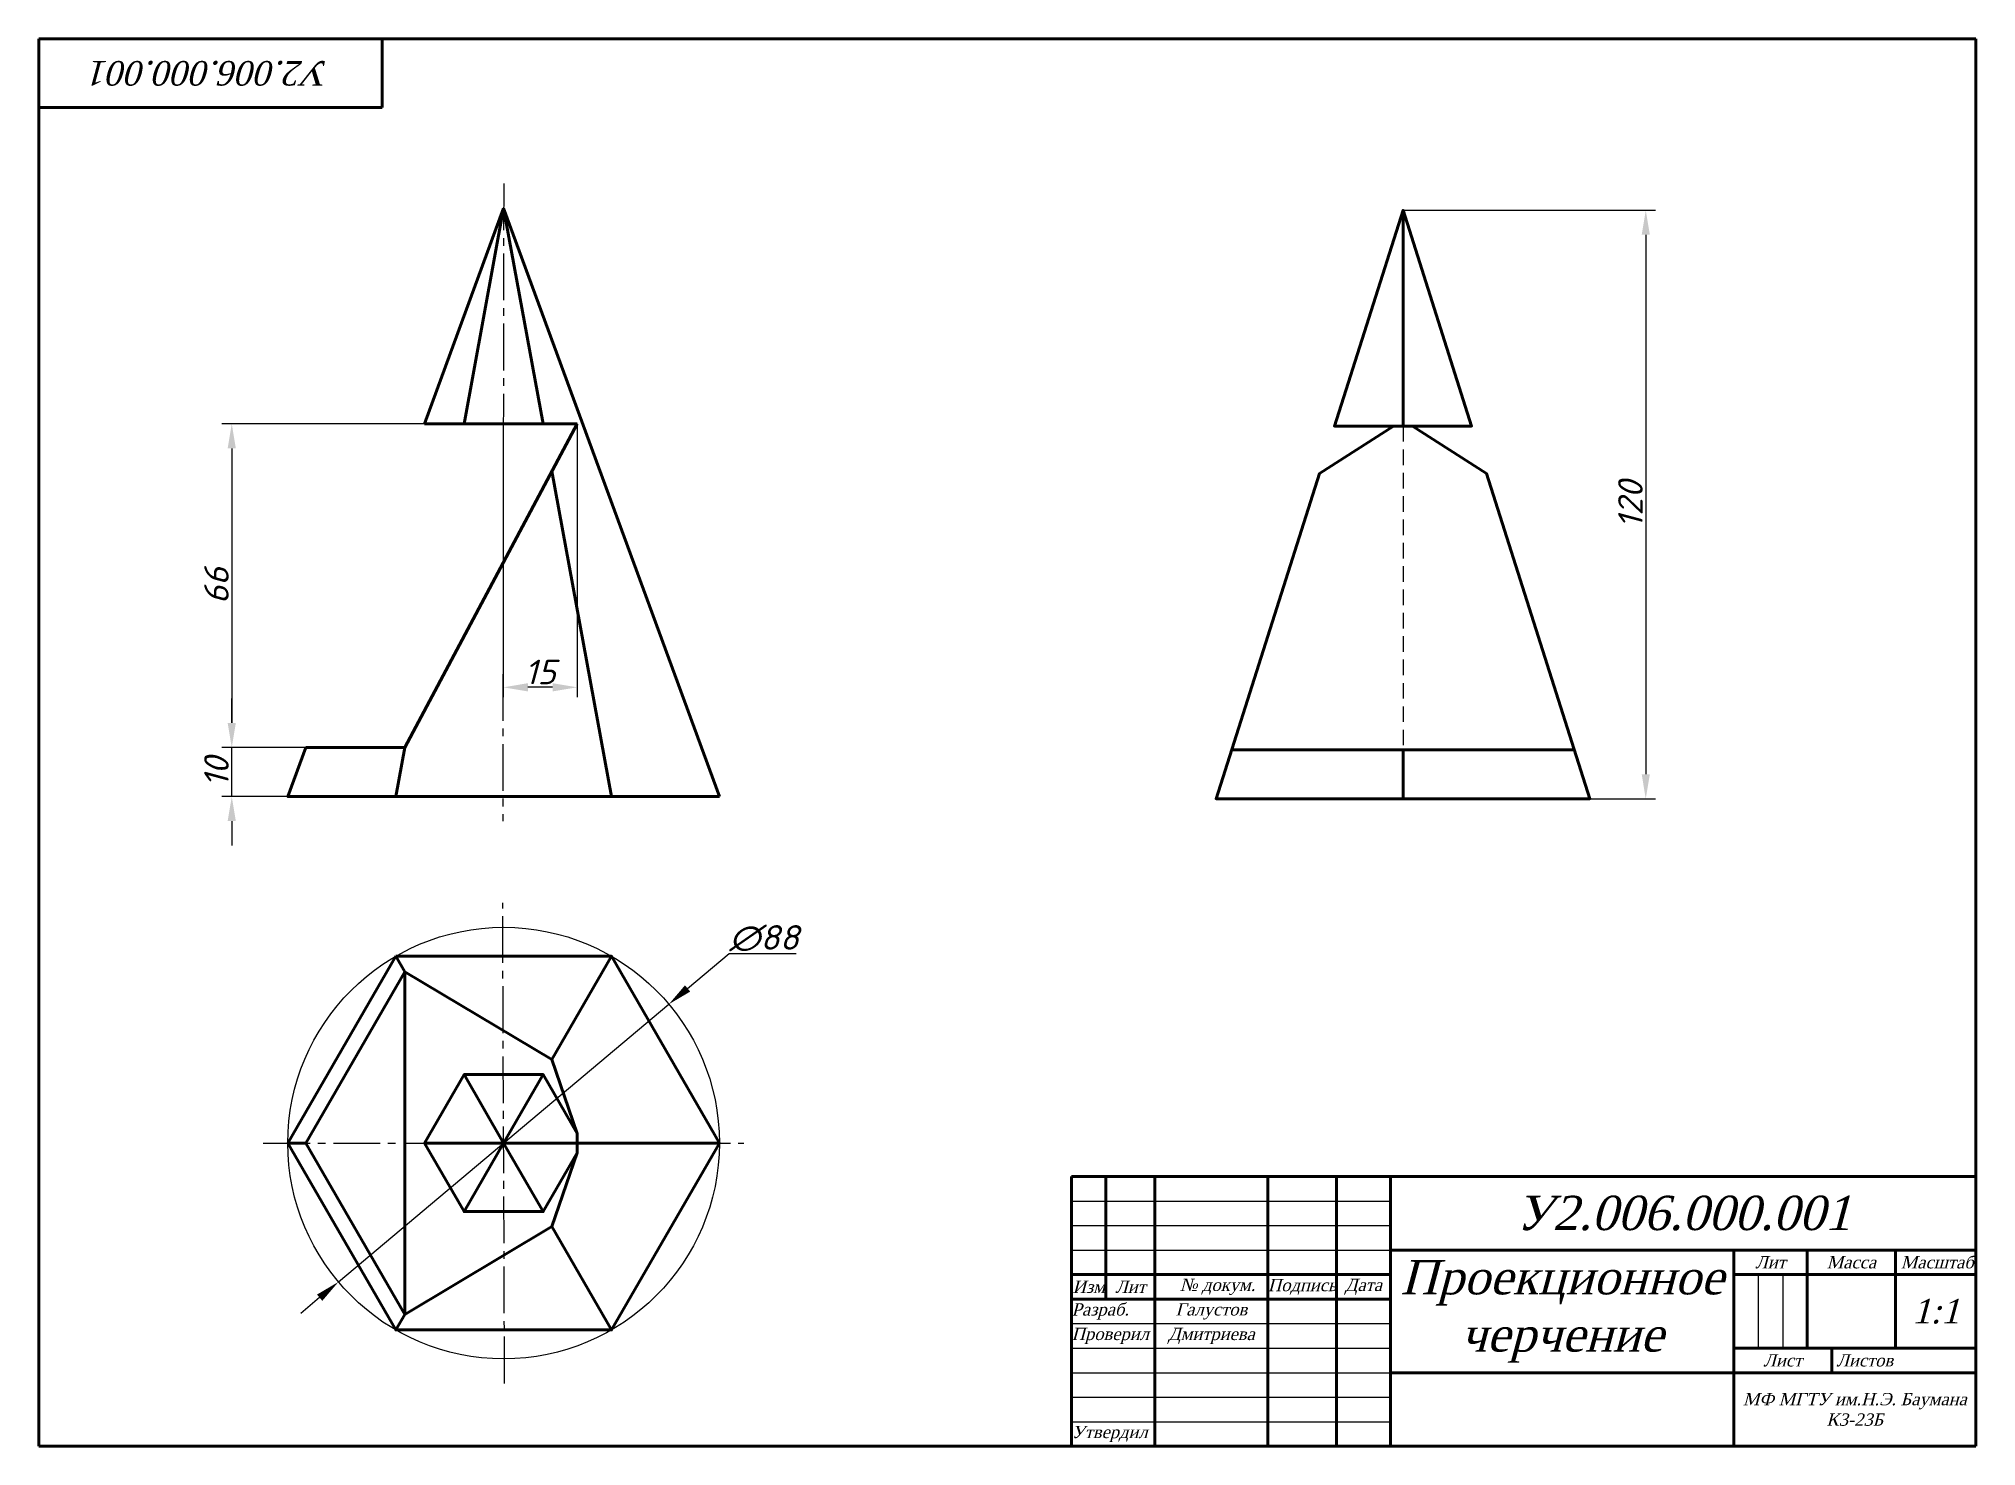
# Paper-space layout 'Лист1' of a CAD drawing. Header units: millimetres. Extents: x 20 to 415, y 5 to 292.
import ezdxf

# ---------------------------------------------------------------- set-up
doc = ezdxf.new("R2010")
doc.units = ezdxf.units.MM
doc.linetypes.add('CENTER2', pattern=[28.575, 19.05, -3.175, 3.175, -3.175])
doc.linetypes.add('штриховая2', pattern=[9.525, 6.35, -3.175])
for name, color, linetype, lineweight in [('Осевая', 30, 'CENTER2', 25), ('Основная сплошная', 170, 'Continuous', 60), ('Размеры', 12, 'Continuous', 25), ('Тонкая', 238, 'Continuous', 25), ('Штриховая', 24, 'штриховая2', 25)]:
    doc.layers.add(name, color=color, linetype=linetype, lineweight=lineweight)
doc.styles.add('Надписи', font='times.ttf', dxfattribs={"oblique": 15})
doc.styles.add('Размеры', font='romans.shx', dxfattribs={"oblique": 15, "height": 5})
doc.dimstyles.new('ISO-25', dxfattribs={"dimtxt": 5, "dimasz": 5, "dimexe": 2, "dimexo": 0, "dimtad": 1, "dimtoh": 1, "dimdec": 0, "dimdsep": 46, "dimtxsty": 'Размеры', "dimcen": 2.5, "dimadec": 0, "dimazin": 0, "dimtfac": 1, "dimtdec": 0, "dimtmove": 0, "dimatfit": 0, "dimfxl": 1, "dimarcsym": 0})

# ---------------------------------------------------------------- blocks, each defined once
blk = doc.blocks.new('*D14')
at = {"layer": 'Defpoints', "color": 0, "ltscale": 0.5, "transparency": 16777216}
for p in [(59.36, 147.48), (74.46, 147.48), (70.79, 137.48)]:
    blk.add_point(p, dxfattribs=at)
at = {"layer": 'Размеры', "color": 0, "lineweight": -2, "ltscale": 0.5, "transparency": 16777216}
for p, q in [((59.36, 152.48), (59.36, 157.48)), ((74.46, 147.48), (57.36, 147.48)), ((59.36, 137.48), (59.36, 147.48)), ((70.79, 137.48), (57.36, 137.48)), ((59.36, 132.48), (59.36, 127.48))]:
    blk.add_line(p, q, dxfattribs=at)
at = {"layer": 'Размеры', "color": 0, "ltscale": 0.5, "transparency": 16777216}
for points in [[(58.52, 152.48), (60.19, 152.48), (59.36, 147.48)], [(58.52, 132.48), (60.19, 132.48), (59.36, 137.48)]]:
    blk.add_solid(points, dxfattribs=at)
at = {"layer": 'Размеры', "color": 0, "ltscale": 0.5, "transparency": 16777216, "insert": (56.23, 142.48), "char_height": 5, "attachment_point": 5, "rotation": 90, "style": 'Размеры'}
blk.add_mtext('10', dxfattribs=at)
blk = doc.blocks.new('*D15')
at = {"layer": 'Defpoints', "color": 0, "ltscale": 0.5, "transparency": 16777216}
for p in [(98.66, 213.48), (59.36, 147.48), (74.46, 147.48)]:
    blk.add_point(p, dxfattribs=at)
at = {"layer": 'Размеры', "color": 0, "lineweight": -2, "ltscale": 0.5, "transparency": 16777216}
for p, q in [((98.66, 213.48), (57.36, 213.48)), ((59.36, 208.48), (59.36, 152.48)), ((74.46, 147.48), (57.36, 147.48))]:
    blk.add_line(p, q, dxfattribs=at)
at = {"layer": 'Размеры', "color": 0, "ltscale": 0.5, "transparency": 16777216}
for points in [[(58.52, 208.48), (60.19, 208.48), (59.36, 213.48)], [(58.52, 152.48), (60.19, 152.48), (59.36, 147.48)]]:
    blk.add_solid(points, dxfattribs=at)
at = {"layer": 'Размеры', "color": 0, "ltscale": 0.5, "transparency": 16777216, "insert": (56.23, 180.48), "char_height": 5, "attachment_point": 5, "rotation": 90, "style": 'Размеры'}
blk.add_mtext('66', dxfattribs=at)
blk = doc.blocks.new('*D16')
at = {"layer": 'Defpoints', "color": 0, "ltscale": 0.5, "transparency": 16777216}
for p in [(114.73, 213.48), (129.79, 213.48), (114.73, 159.75)]:
    blk.add_point(p, dxfattribs=at)
at = {"layer": 'Размеры', "color": 0, "lineweight": -2, "ltscale": 0.5, "transparency": 16777216}
for p, q in [((114.73, 213.48), (114.73, 157.75)), ((129.79, 213.48), (129.79, 157.75)), ((124.79, 159.75), (119.73, 159.75))]:
    blk.add_line(p, q, dxfattribs=at)
at = {"layer": 'Размеры', "color": 0, "ltscale": 0.5, "transparency": 16777216}
for points in [[(119.73, 160.59), (119.73, 158.92), (114.73, 159.75)], [(124.79, 160.59), (124.79, 158.92), (129.79, 159.75)]]:
    blk.add_solid(points, dxfattribs=at)
at = {"layer": 'Размеры', "color": 0, "ltscale": 0.5, "transparency": 16777216, "insert": (122.26, 162.88), "char_height": 5, "attachment_point": 5, "style": 'Размеры'}
blk.add_mtext('15', dxfattribs=at)
blk = doc.blocks.new('*D17')
at = {"layer": 'Defpoints', "color": 0, "ltscale": 0.5, "transparency": 16777216}
for p in [(148.48, 95.13), (81.11, 38.51)]:
    blk.add_point(p, dxfattribs=at)
at = {"layer": 'Размеры', "color": 0, "lineweight": -2, "ltscale": 0.5, "transparency": 16777216}
for p, q in [((152.3, 98.35), (160.77, 105.46)), ((160.77, 105.46), (174.45, 105.46)), ((81.11, 38.51), (148.48, 95.13)), ((77.28, 35.3), (73.45, 32.08))]:
    blk.add_line(p, q, dxfattribs=at)
at = {"layer": 'Размеры', "color": 0, "ltscale": 0.5, "transparency": 16777216}
for points in [[(151.77, 98.99), (152.84, 97.71), (148.48, 95.13)], [(76.74, 35.93), (77.82, 34.66), (81.11, 38.51)]]:
    blk.add_solid(points, dxfattribs=at)
at = {"layer": 'Размеры', "color": 0, "ltscale": 0.5, "transparency": 16777216, "insert": (167.92, 108.59), "char_height": 5, "attachment_point": 5, "style": 'Размеры'}
blk.add_mtext('∅88', dxfattribs=at)
blk = doc.blocks.new('*D18')
at = {"layer": 'Defpoints', "color": 0, "ltscale": 0.5, "transparency": 16777216}
for p in [(298.18, 257.02), (336.28, 137.02), (347.68, 137.02)]:
    blk.add_point(p, dxfattribs=at)
at = {"layer": 'Размеры', "color": 0, "lineweight": -2, "ltscale": 0.5, "transparency": 16777216}
for p, q in [((298.18, 257.02), (349.68, 257.02)), ((347.68, 252.02), (347.68, 142.02)), ((336.28, 137.02), (349.68, 137.02))]:
    blk.add_line(p, q, dxfattribs=at)
at = {"layer": 'Размеры', "color": 0, "ltscale": 0.5, "transparency": 16777216}
for points in [[(346.85, 252.02), (348.51, 252.02), (347.68, 257.02)], [(346.85, 142.02), (348.51, 142.02), (347.68, 137.02)]]:
    blk.add_solid(points, dxfattribs=at)
at = {"layer": 'Размеры', "color": 0, "ltscale": 0.5, "transparency": 16777216, "insert": (344.55, 197.02), "char_height": 5, "attachment_point": 5, "rotation": 90, "style": 'Размеры'}
blk.add_mtext('120', dxfattribs=at)

psp = doc.layouts.new('Лист1')

# ---------------------------------------------------------------- linework, layer by layer
at = {"layer": 'Осевая', "ltscale": 0.5}
for p, q in [((114.8, 262.48), (114.62, 132.48)), ((114.98, 17.82), (114.6, 115.82)), ((65.79, 66.82), (163.79, 66.82))]:
    psp.add_line(p, q, dxfattribs=at)
at = {"layer": 'Основная сплошная'}
for p, q in [((20, 292), (20, 5)), ((20, 292), (415, 292)), ((90, 278), (90, 292)), ((415, 292), (415, 5)), ((20, 278), (90, 278)), ((230.61, 60), (230.61, 5)), ((230.61, 60), (415, 60)), ((237.61, 60), (237.61, 35)), ((247.61, 60), (247.61, 5)), ((270.61, 60), (270.61, 5)), ((284.61, 60), (284.61, 5)), ((295.61, 60), (295.61, 5)), ((295.61, 45), (415, 45)), ((365.61, 5), (365.61, 45)), ((380.61, 45), (380.61, 25.08)), ((398.61, 45), (398.61, 25)), ((230.61, 40), (295.61, 40)), ((415, 40), (365.61, 40)), ((230.61, 35), (295.61, 35)), ((415, 25), (365.61, 25)), ((385.61, 20), (385.61, 25)), ((295.61, 20), (415, 20)), ((415, 5), (20, 5))]:
    psp.add_line(p, q, dxfattribs=at)
at = {"layer": 'Основная сплошная', "ltscale": 0.5}
for p, q in [((114.79, 257.48), (98.66, 213.48)), ((106.73, 213.48), (114.79, 257.48)), ((158.79, 137.48), (114.79, 257.48)), ((122.86, 213.48), (114.79, 257.48)), ((129.79, 213.48), (94.63, 147.48)), ((98.66, 213.48), (106.73, 213.48)), ((106.73, 213.48), (122.86, 213.48)), ((122.86, 213.48), (129.79, 213.48)), ((124.63, 203.8), (136.79, 137.48)), ((263.25, 147.02), (298.18, 147.02)), ((298.18, 147.02), (298.18, 137.02)), ((298.18, 147.02), (333.11, 147.02)), ((92.79, 137.48), (158.79, 137.48)), ((92.79, 104.93), (94.63, 101.75)), ((136.79, 104.93), (124.63, 83.87)), ((94.63, 101.75), (94.63, 31.89)), ((114.79, 66.82), (106.73, 80.79)), ((114.79, 66.82), (122.86, 80.79)), ((70.79, 66.82), (74.46, 66.82)), ((98.66, 66.82), (114.79, 66.82)), ((106.73, 52.85), (114.79, 66.82)), ((122.86, 52.85), (114.79, 66.82)), ((114.79, 66.82), (129.79, 66.82)), ((158.79, 66.82), (129.79, 66.82)), ((136.79, 28.72), (124.63, 49.78)), ((92.79, 28.72), (94.63, 31.89))]:
    psp.add_line(p, q, dxfattribs=at)
for points in [[(298.18, 257.02), (284.2, 213.02), (298.18, 213.02), (298.18, 257.02), (312.15, 213.02), (298.18, 213.02)], [(296.21, 213.02), (281.13, 203.34), (260.07, 137.02), (336.28, 137.02), (315.22, 203.34), (300.14, 213.02)], [(74.46, 147.48), (70.79, 137.48), (92.79, 137.48), (94.63, 147.48), (74.46, 147.48)], [(92.79, 104.93), (70.79, 66.82), (92.79, 28.72), (136.79, 28.72), (158.79, 66.82), (136.79, 104.93), (92.79, 104.93)], [(129.79, 64.86), (129.79, 68.79), (124.63, 83.87), (94.63, 101.75), (74.46, 66.82), (94.63, 31.89), (124.63, 49.78), (129.79, 64.86)], [(129.79, 68.79), (122.86, 80.79), (106.73, 80.79), (98.66, 66.82), (106.73, 52.85), (122.86, 52.85), (129.79, 64.86)]]:
    psp.add_lwpolyline(points, dxfattribs=at)
at = {"layer": 'Тонкая'}
for p, q in [((230.61, 55), (295.61, 55)), ((230.61, 50), (295.61, 50)), ((230.61, 45), (295.61, 45)), ((370.61, 40), (370.61, 25)), ((375.61, 40), (375.61, 25)), ((230.61, 30), (295.61, 30)), ((230.61, 25), (295.61, 25)), ((230.61, 20), (295.61, 20)), ((230.61, 15), (295.61, 15)), ((230.61, 10), (295.61, 10))]:
    psp.add_line(p, q, dxfattribs=at)
at = {"layer": 'Тонкая', "ltscale": 0.5}
psp.add_circle((114.79, 66.82), 44, dxfattribs=at)
at = {"layer": 'Штриховая', "ltscale": 0.5}
psp.add_line((298.18, 213.02), (298.18, 147.02), dxfattribs=at)

# ---------------------------------------------------------------- texts
at = {"char_height": 2.5, "style": 'Надписи'}
for s, width, insert, attachment_point in [('Лит', 15, (373.11, 42.5), 5), ('Масса', 18, (389.61, 42.5), 5), ('Масштаб', 17, (407.11, 42.5), 5), ('Изм', 7, (234.11, 37.5), 5), ('Лит', 10, (242.61, 37.5), 5), ('\\pi-7.5,l10,t10;№ докум.', 23, (259.11, 37.5), 5), ('Подпись', 14, (277.61, 37.5), 5), ('Дата', 11, (290.11, 37.5), 5), ('Разраб.', 17, (230.61, 32.5), 4), ('Проверил', 17, (230.61, 27.5), 4), ('Лист', 20, (375.61, 22.5), 5), (' Листов', 30, (385.61, 22.5), 4), ('Утвердил', 17, (230.61, 7.5), 4)]:
    psp.add_mtext_dynamic_manual_height_columns(s, width=width, gutter_width=12.5, heights=[0], dxfattribs=dict(at, insert=insert, attachment_point=attachment_point))
at = {"layer": 'Основная сплошная', "insert": (55, 285), "char_height": 5, "attachment_point": 5, "rotation": 180, "style": 'Надписи'}
psp.add_mtext_dynamic_manual_height_columns('{\\C256;\\c0;У2.006.000.001}', width=70, gutter_width=12.5, heights=[0], dxfattribs=at)
at = {"layer": 'Основная сплошная', "attachment_point": 5, "style": 'Надписи'}
for s, width, insert, char_height in [('{\\C256;\\c0;У2.006.000.001}', 119.3894, (355.31, 52.5), 7), ('{\\C256;\\c0;Проекционное черчение}', 70, (330.61, 32.5), 7), ('{\\C256;\\c0;Галустов}', 23, (259.11, 32.5), 2.5), ('{\\C256;\\c0;1:1}', 16.3894, (406.81, 32.5), 5), ('{\\C256;\\c0;Дмитриева}', 23, (259.11, 27.5), 2.5), ('{\\C256;\\c0;МФ МГТУ им.Н.Э. Баумана К3-23Б}', 49.3894, (390.31, 12.5), 2.5)]:
    psp.add_mtext_dynamic_manual_height_columns(s, width=width, gutter_width=12.5, heights=[0], dxfattribs=dict(at, insert=insert, char_height=char_height))

# ---------------------------------------------------------------- dimensions: what is measured, and where the dimension line sits
at = {"layer": 'Размеры', "ltscale": 0.5}
dim = psp.add_linear_dim(base=(347.68, 137.02), p1=(298.18, 257.02), p2=(336.28, 137.02), angle=90, dimstyle='ISO-25', override={"dimlfac": 1}, dxfattribs=at)
dim.commit()
dim.dimension.update_dxf_attribs({"geometry": '*D18', "text_midpoint": (344.55, 197.02)})
dim = psp.add_linear_dim(base=(59.36, 147.48), p1=(98.66, 213.48), p2=(74.46, 147.48), angle=90, dimstyle='ISO-25', dxfattribs=at)
dim.commit()
dim.dimension.update_dxf_attribs({"geometry": '*D15', "text_midpoint": (56.23, 180.48)})
dim = psp.add_linear_dim(base=(114.73, 159.75), p1=(129.79, 213.48), p2=(114.73, 213.48), dimstyle='ISO-25', dxfattribs=at)
dim.commit()
dim.dimension.update_dxf_attribs({"geometry": '*D16', "text_midpoint": (122.26, 162.88)})
dim = psp.add_linear_dim(base=(59.36, 147.48), p1=(70.79, 137.48), p2=(74.46, 147.48), angle=90, dimstyle='ISO-25', dxfattribs=at)
dim.commit()
dim.dimension.update_dxf_attribs({"geometry": '*D14', "text_midpoint": (59.36, 142.48), "dimtype": 160})
dim = psp.add_diameter_dim_2p(p1=(81.11, 38.51), p2=(148.48, 95.13), dimstyle='ISO-25', dxfattribs=at)
dim.commit()
dim.dimension.update_dxf_attribs({"geometry": '*D17', "text_midpoint": (167.92, 105.46), "dimtype": 163})

doc.saveas('drawing.dxf')
